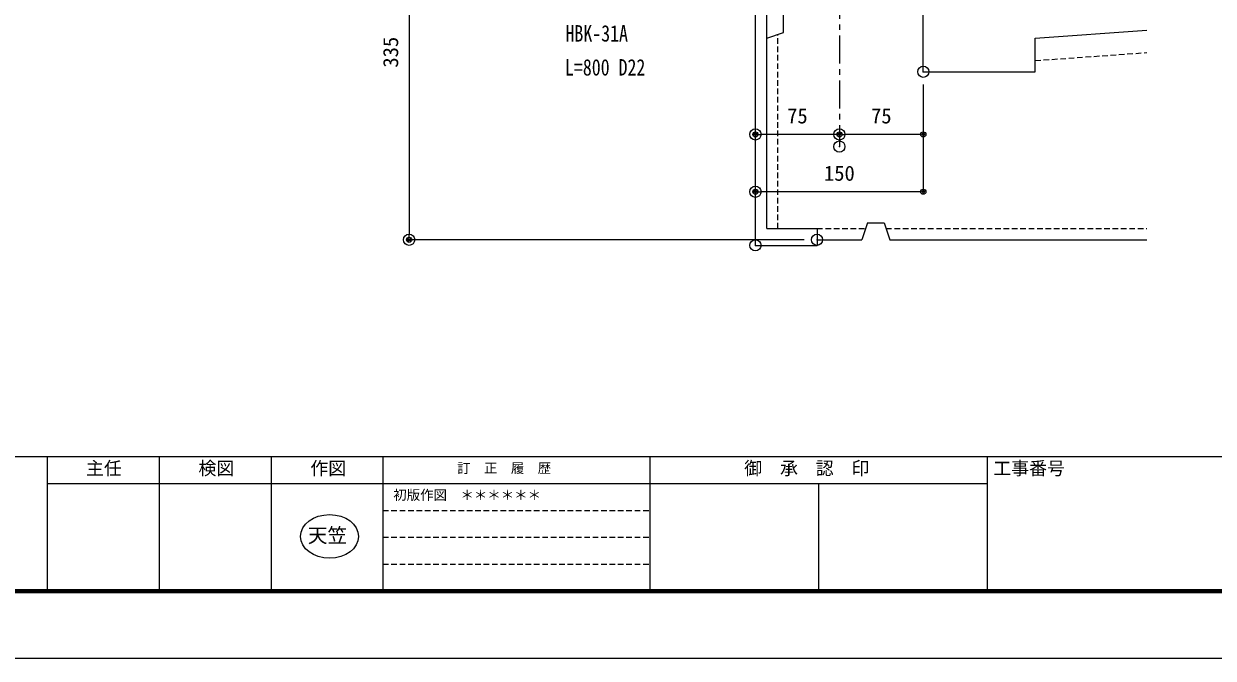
# Model space of a CAD drawing. Units: millimetres, scale not verified. Extents: x -3564 to 3564, y -1188 to 1188.
# Drawn here: x -2529 to -1466, y -1188 to -622 of the extents above; entities that cross this region are included whole.
import ezdxf
from ezdxf.enums import TextEntityAlignment as Align

# ---------------------------------------------------------------- set-up
doc = ezdxf.new("R2010")
doc.units = ezdxf.units.MM
doc.header["$LTSCALE"] = 20
doc.header["$PDMODE"] = 32
doc.header["$PDSIZE"] = 10
doc.linetypes.add('USER1', pattern=[2, 1.25, -0.25, 0.25, -0.25])
doc.linetypes.add('USER3', pattern=[0.375, 0.25, -0.125])
for name, color, linetype, lineweight in [('0-0_0', 7, 'Continuous', 18), ('0-1_DEFPOINTS', 7, 'Continuous', 18), ('0-3_MOJI', 7, 'Continuous', 18), ('0-5_WAKU', 7, 'Continuous', 18), ('0-7_2躯体線', 4, 'Continuous', 18), ('0-8_3中心線', 2, 'USER1', 18), ('0-A_1手摺寸法', 7, 'Continuous', 18), ('1-2_2躯体隠れ', 6, 'USER3', 18)]:
    doc.layers.add(name, color=color, linetype=linetype, lineweight=lineweight)
doc.styles.add('ＭＳ ゴシック', font='')
doc.styles.get('ＭＳ ゴシック').set_extended_font_data('MS Gothic')

# ---------------------------------------------------------------- blocks, each defined once
blk = doc.blocks.new('_ORIGIN2')
at = {"layer": '0-0_0'}
blk.add_line((-0.5, 0), (-1, 0), dxfattribs=at)
for radius in [0.5, 0.25]:
    blk.add_circle((0, 0), radius, dxfattribs=at)
blk = doc.blocks.new('D92')
at = {"layer": '0-1_DEFPOINTS'}
for p in [(3817.4, 565.13), (3507.85, 230.13), (3872.4, 230.13)]:
    blk.add_point(p, dxfattribs=at)
at = {"layer": '0-A_1手摺寸法'}
for p, q in [((3507.85, 560.53), (3507.85, 234.73)), ((3860.9, 230.13), (3507.85, 230.13))]:
    blk.add_line(p, q, dxfattribs=at)
at = {"layer": '0-A_1手摺寸法', "xscale": 4.6, "yscale": 4.6}
for p, rotation in [((3507.85, 565.13), 90), ((3507.85, 230.13), 270)]:
    blk.add_blockref('_ORIGIN2', p, dxfattribs=dict(at, rotation=rotation))
at = {"layer": '0-A_1手摺寸法', "style": 'ＭＳ ゴシック'}
blk.add_text('335', height=13.49, rotation=90, dxfattribs=at).set_placement((3502.1, 383.83), align=Align.BOTTOM_LEFT)
blk = doc.blocks.new('D93')
at = {"layer": '0-1_DEFPOINTS'}
for p in [(3967.4, 380.13), (3892.4, 324.2), (3892.4, 313.33)]:
    blk.add_point(p, dxfattribs=at)
at = {"layer": '0-A_1手摺寸法'}
for p, q in [((3967.4, 368.63), (3967.4, 324.2)), ((3962.8, 324.2), (3897, 324.2))]:
    blk.add_line(p, q, dxfattribs=at)
at = {"layer": '0-A_1手摺寸法', "xscale": 4.6, "yscale": 4.6, "rotation": 180}
blk.add_blockref('_ORIGIN2', (3892.4, 324.2), dxfattribs=at)
at = {"layer": '0-A_1手摺寸法', "xscale": 4.6, "yscale": 4.6}
blk.add_blockref('_ORIGIN2', (3967.4, 324.2), dxfattribs=at)
at = {"layer": '0-A_1手摺寸法', "style": 'ＭＳ ゴシック'}
blk.add_text('75', height=13.49, dxfattribs=at).set_placement((3920.7, 329.95), align=Align.BOTTOM_LEFT)
blk = doc.blocks.new('D94')
at = {"layer": '0-1_DEFPOINTS'}
for p in [(3817.4, 324.2), (3892.4, 313.33), (3817.4, 225.13)]:
    blk.add_point(p, dxfattribs=at)
at = {"layer": '0-A_1手摺寸法'}
blk.add_line((3887.8, 324.2), (3822, 324.2), dxfattribs=at)
at = {"layer": '0-A_1手摺寸法', "xscale": 4.6, "yscale": 4.6, "rotation": 180}
blk.add_blockref('_ORIGIN2', (3817.4, 324.2), dxfattribs=at)
at = {"layer": '0-A_1手摺寸法', "xscale": 4.6, "yscale": 4.6}
blk.add_blockref('_ORIGIN2', (3892.4, 324.2), dxfattribs=at)
at = {"layer": '0-A_1手摺寸法', "style": 'ＭＳ ゴシック'}
blk.add_text('75', height=13.49, dxfattribs=at).set_placement((3845.7, 329.95), align=Align.BOTTOM_LEFT)
blk = doc.blocks.new('D95')
at = {"layer": '0-1_DEFPOINTS'}
for p in [(3967.4, 380.13), (3817.4, 273), (3817.4, 225.13)]:
    blk.add_point(p, dxfattribs=at)
at = {"layer": '0-A_1手摺寸法'}
for p, q in [((3967.4, 368.63), (3967.4, 273)), ((3962.8, 273), (3822, 273))]:
    blk.add_line(p, q, dxfattribs=at)
at = {"layer": '0-A_1手摺寸法', "xscale": 4.6, "yscale": 4.6, "rotation": 180}
blk.add_blockref('_ORIGIN2', (3817.4, 273), dxfattribs=at)
at = {"layer": '0-A_1手摺寸法', "xscale": 4.6, "yscale": 4.6}
blk.add_blockref('_ORIGIN2', (3967.4, 273), dxfattribs=at)
at = {"layer": '0-A_1手摺寸法', "style": 'ＭＳ ゴシック'}
blk.add_text('150', height=13.49, dxfattribs=at).set_placement((3878.6, 278.75), align=Align.BOTTOM_LEFT)

msp = doc.modelspace()

# ---------------------------------------------------------------- linework, layer by layer
at = {"layer": '0-0_0'}
msp.add_ellipse((-2256.17, -1079.3), major_axis=(25.85, 0), ratio=0.755094, dxfattribs=at)
at = {"layer": '0-1_DEFPOINTS', "color": 5}
msp.add_lwpolyline([(-3564.49, 1188), (-3564.49, -1188), (-200.49, -1188)], dxfattribs=at)
at = {"layer": '0-5_WAKU'}
for p, q in [((-3484.49, -1008), (-284.49, -1008)), ((-2508.49, -1008), (-2508.49, -1128)), ((-2408.49, -1008), (-2408.49, -1128)), ((-2308.49, -1008), (-2308.49, -1128)), ((-2208.49, -1008), (-2208.49, -1128)), ((-1969.83, -1008), (-1969.83, -1128)), ((-1668.49, -1008), (-1668.49, -1128)), ((-2508.49, -1032), (-2208.49, -1032)), ((-2208.49, -1032), (-1969.83, -1032)), ((-1969.83, -1032), (-1668.49, -1032)), ((-1819.16, -1032), (-1819.16, -1128)), ((-3483.29, -1126.8), (-285.69, -1126.8)), ((-3485.69, -1129.2), (-283.29, -1129.2)), ((-3485.09, -1128.6), (-283.89, -1128.6)), ((-3484.49, -1128), (-284.49, -1128)), ((-3483.89, -1127.4), (-285.09, -1127.4))]:
    msp.add_line(p, q, dxfattribs=at)
at = {"layer": '0-5_WAKU', "linetype": 'USER3'}
for p, q in [((-2208.49, -1056), (-1969.83, -1056)), ((-2208.49, -1080), (-1969.83, -1080)), ((-2208.49, -1104), (-1969.83, -1104))]:
    msp.add_line(p, q, dxfattribs=at)
at = {"layer": '0-7_2躯体線'}
for p, q in [((-1875.52, -819.39), (-1875.52, -464.39)), ((-1865.52, -804.39), (-1865.52, -474.39)), ((-1725.52, -664.39), (-1725.52, -479.39)), ((-1850.52, -629.39), (-1850.52, -609.39)), ((-1865.52, -634.39), (-1850.52, -629.39)), ((-1625.52, -634.39), (-1525.75, -627.26)), ((-1625.52, -664.39), (-1625.52, -634.39)), ((-1725.52, -664.39), (-1625.52, -664.39)), ((-1865.52, -804.39), (-1820.52, -804.39)), ((-1820.52, -804.39), (-1820.52, -819.39)), ((-1775.52, -799.39), (-1780.52, -814.39)), ((-1775.52, -799.39), (-1760.52, -799.39)), ((-1760.52, -799.39), (-1755.52, -814.39)), ((-1820.52, -814.39), (-1780.52, -814.39)), ((-1755.52, -814.39), (-1525.75, -814.39)), ((-1875.52, -819.39), (-1820.52, -819.39))]:
    msp.add_line(p, q, dxfattribs=at)
at = {"layer": '0-8_3中心線'}
msp.add_line((-1800.52, 687.96), (-1800.52, -731.18), dxfattribs=at)
at = {"layer": '1-2_2躯体隠れ'}
for p, q in [((-1855.52, -804.39), (-1855.52, -631.06)), ((-1625.52, -654.39), (-1525.75, -647.26)), ((-1820.52, -804.39), (-1777.19, -804.39)), ((-1758.86, -804.39), (-1525.75, -804.39))]:
    msp.add_line(p, q, dxfattribs=at)

# ---------------------------------------------------------------- block references
at = {"layer": '0-A_1手摺寸法'}
for name in ['D92', 'D95', 'D93', 'D94']:
    msp.add_blockref(name, (-5692.93, -1044.52), dxfattribs=at)

# ---------------------------------------------------------------- texts
at = {"layer": '0-0_0', "style": 'ＭＳ ゴシック', "width": 0.8}
for s, p in [('HBK-31A', (-2045.35, -641.82)), ('L=800 D22', (-2045.78, -672.15))]:
    msp.add_text(s, height=14.66, dxfattribs=at).set_placement(p, align=Align.BOTTOM_LEFT)
at = {"layer": '0-3_MOJI', "style": 'ＭＳ ゴシック'}
for s, height, p in [('主任', 11.73, (-2473.89, -1027.79)), ('検図', 11.73, (-2373.36, -1027.79)), ('作図', 11.73, (-2273.36, -1027.79)), ('訂\u3000正\u3000履\u3000歴', 8.798, (-2142.17, -1025.28)), ('御  承  認  印', 11.73, (-1885.6, -1027.79)), ('工事番号', 11.73, (-1662.99, -1027.79)), ('初版作図\u3000＊＊＊＊＊＊', 8.798, (-2199.23, -1049.28)), ('天笠', 12.9, (-2275.66, -1088.66))]:
    msp.add_text(s, height=height, dxfattribs=at).set_placement(p, align=Align.BOTTOM_LEFT)

doc.saveas('drawing.dxf')
